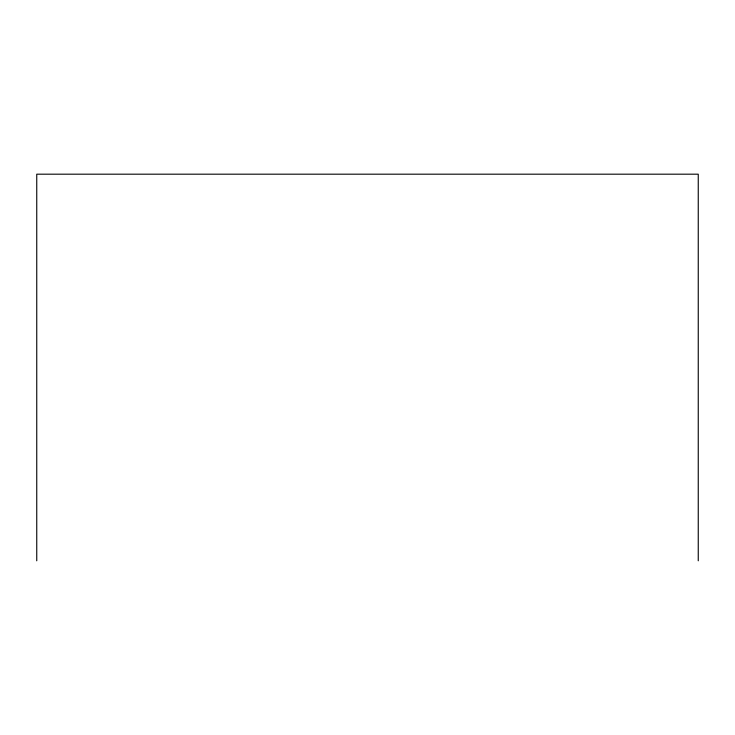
<?xml version="1.0" encoding="UTF-8"?>
<svg xmlns="http://www.w3.org/2000/svg" width="735" height="735" viewBox="0 0 735 735"><rect width="100%" height="100%" fill="white"/><g stroke="black" fill="none" stroke-linecap="round" stroke-linejoin="round"><path stroke-width="1.1" d="M698.25 560.814L698.25 174.186L36.75 174.186L36.75 560.814"/></g></svg>
